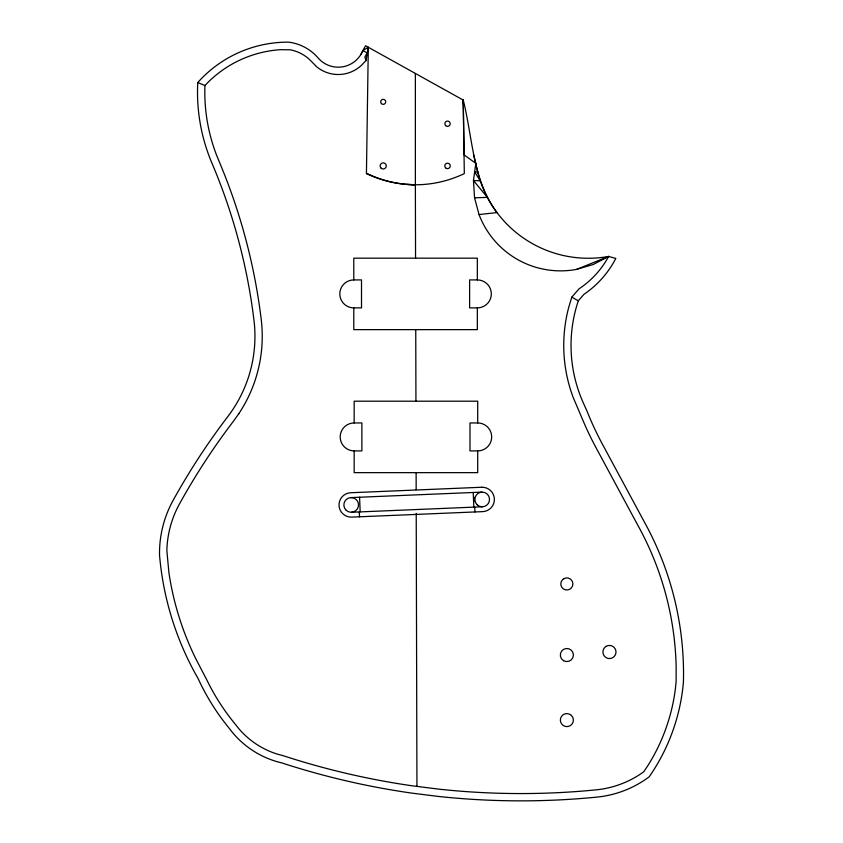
<?xml version="1.0" encoding="UTF-8"?>
<svg xmlns="http://www.w3.org/2000/svg" width="843" height="843" viewBox="0 0 843 843"><rect width="100%" height="100%" fill="white"/><g stroke="black" fill="none" stroke-linecap="round" stroke-linejoin="round"><path stroke-width="1.26" d="M473.439 154.501L475.81 163.342L473.46 180.518L474.546 197.82L479.045 214.554L496.991 212.584C472.575 180.286 472.754 137.788 463.228 100.075L464.314 173.584A112.656 112.656 0 0 1 415.367 184.775A115.08 115.08 0 0 1 366.431 173.584L368.296 47.271L362.88 50.506A26.544 26.544 0 0 1 318.096 57.946A46.376 46.376 0 0 0 288.633 42.15A120.697 120.697 0 0 0 197.768 82.519A181.951 181.951 0 0 0 211.993 163.279A580.911 580.911 0 0 1 253.975 320.266A132.446 132.446 0 0 1 227.821 416.558A683.431 683.431 0 0 0 173.152 500.31A109.19 109.19 0 0 0 159.538 555.158A298.506 298.506 0 0 0 198.126 678.615A229.496 229.496 0 0 0 229.18 728.257A90.665 90.665 0 0 0 281.678 762.873A772.114 772.114 0 0 0 411.121 793.021L437.517 796.34A772.114 772.114 0 0 0 596.907 797.109A104.648 104.648 0 0 0 649.163 776.856A195.555 195.555 0 0 0 683.41 682.366A313.396 313.396 0 0 0 644.347 521.975L601.976 443.344A313.585 313.585 0 0 1 587.339 411.911L583.219 402.691A140.528 140.528 0 0 1 578.319 300.772L583.883 294.376A97.64 97.64 0 0 0 615.811 258.443L608.604 256.441A114.121 114.121 0 0 1 475.81 163.342L464.04 154.859L463.228 100.075L365.535 45.733L360.836 54.553M368.296 47.271L365.978 60.58L363.639 63.035A33.868 33.868 0 0 1 316.673 66.766L310.793 60.78A39.073 39.073 0 0 0 290.329 49.8L280.571 49.684A113.394 113.394 0 0 0 208.769 81.581L204.965 85.543L204.828 89.516A174.649 174.649 0 0 0 216.24 154.29L218.748 160.539A588.14 588.14 0 0 1 261.225 319.455A139.685 139.685 0 0 1 238.832 413.66M479.045 214.554A87.166 87.166 0 0 0 576.623 269.37L608.604 256.441L607.55 258.38A90.338 90.338 0 0 1 582.84 286.167L578.951 288.928L571.786 297.168L568.762 307.21A147.831 147.831 0 0 0 573.092 397.19L583.978 422.807A320.424 320.424 0 0 0 595.516 446.748L637.961 525.516A306.093 306.093 0 0 1 676.17 667.34L676.118 681.955L675.254 689.837A188.263 188.263 0 0 1 647.677 765.897L643.831 771.693L641.217 773.558A97.367 97.367 0 0 1 596.17 789.849A764.759 764.759 0 0 1 438.307 789.09L412.153 785.792A765.665 765.665 0 0 1 283.722 755.865L277.01 754.021A83.362 83.362 0 0 1 239.149 729.058L234.87 723.705A222.404 222.404 0 0 1 206.777 679.848L195.903 658.952A291.214 291.214 0 0 1 168.906 572.587L166.851 550.584A101.961 101.961 0 0 1 179.57 503.787A676.444 676.444 0 0 1 233.701 420.878L238.843 413.66M608.604 256.441L593.261 264.502L576.623 269.37M350.899 497.602L481.89 492.112M351.51 512.259L482.502 506.769M366.431 173.584L367.158 173.563A112.656 112.656 0 0 0 407.664 184.427L415.367 184.775L415.557 258.169M474.546 197.82L487.349 197.367L473.46 180.518L480.236 180.813L474.63 171.93L478.023 172.077M353.786 279.918L361.51 279.918L361.51 307.885L353.786 307.885A13.983 13.983 0 0 1 339.803 293.901A13.983 13.983 0 0 1 353.786 279.918L353.786 258.169L477.338 258.169L477.338 279.918A13.983 13.983 0 0 1 491.321 293.901A13.983 13.983 0 0 1 477.338 307.885L477.338 329.634L353.786 329.634L353.786 307.885M477.338 279.918L469.614 279.918L469.614 307.885L477.338 307.885M354.165 422.944L361.879 422.944L361.879 450.91L354.165 450.91A13.983 13.983 0 0 1 340.182 436.927A13.983 13.983 0 0 1 354.165 422.944L354.165 401.194L477.707 401.194L477.707 422.944A13.983 13.983 0 0 1 491.69 436.927A13.983 13.983 0 0 1 477.707 450.91L477.707 472.649L354.165 472.649L354.165 450.91M477.707 422.944L469.983 422.944L469.983 450.91L477.707 450.91M406.948 184.427L415.367 184.722M197.768 82.519L204.965 85.543M571.786 297.168L578.319 300.772M362.88 50.506L367.158 52.888L364.893 57.05L365.978 60.58M463.228 100.075L463.46 105.069M474.314 497.328L474.472 500.984M474.725 507.096L474.936 511.954M473.218 492.47L473.829 507.138M359.571 497.233L360.182 511.901M359.297 511.933L359.497 516.791M415.747 329.634L415.936 401.194M416.115 472.649L416.168 489.72M416.221 513.345L416.937 786.393M415.367 73.457L415.367 184.775M563.83 578.688L562.576 579.647A6.049 6.049 0 0 0 569.879 589.173L571.132 588.203A6.049 6.049 0 0 0 563.83 578.688M606.191 646.339L604.831 647.382A6.544 6.544 0 0 0 604.831 656.634L606.191 657.677A6.544 6.544 0 0 0 612.735 657.677L614.083 656.634A6.544 6.544 0 0 0 614.083 647.382L612.735 646.339A6.544 6.544 0 0 0 606.191 646.339M481.69 487.254L350.699 492.744A12.192 12.192 0 0 0 339.023 505.442A12.192 12.192 0 0 0 351.721 517.117L482.712 511.627A12.192 12.192 0 0 0 494.377 498.93A12.192 12.192 0 0 0 481.69 487.254M571.459 715.486L570.11 714.453A6.502 6.502 0 0 0 562.26 724.685L563.598 725.718A6.502 6.502 0 0 0 571.459 715.486M445.641 125.628A2.677 2.677 0 0 0 450.109 124.427A2.677 2.677 0 0 0 446.843 121.16A2.677 2.677 0 0 0 445.641 125.628M381.436 103.605A2.508 2.508 0 0 0 385.63 102.488A2.508 2.508 0 0 0 382.564 99.411A2.508 2.508 0 0 0 381.436 103.605M445.599 167.841A2.729 2.729 0 0 0 450.162 166.619A2.729 2.729 0 0 0 446.822 163.279A2.729 2.729 0 0 0 445.599 167.841M381.036 168.094A3.077 3.077 0 0 0 386.178 166.714A3.077 3.077 0 0 0 382.416 162.952A3.077 3.077 0 0 0 381.036 168.094M563.577 660.701A6.554 6.554 0 0 0 573.409 655.032A6.554 6.554 0 0 0 563.577 649.363A6.554 6.554 0 0 0 563.577 660.701M346.241 510.331A7.334 7.334 0 0 0 358.37 506.527A7.334 7.334 0 0 0 349.013 497.928A7.334 7.334 0 0 0 346.241 510.331M477.233 504.841A7.334 7.334 0 0 0 489.361 501.037A7.334 7.334 0 0 0 480.004 492.438A7.334 7.334 0 0 0 477.233 504.841"/></g></svg>
